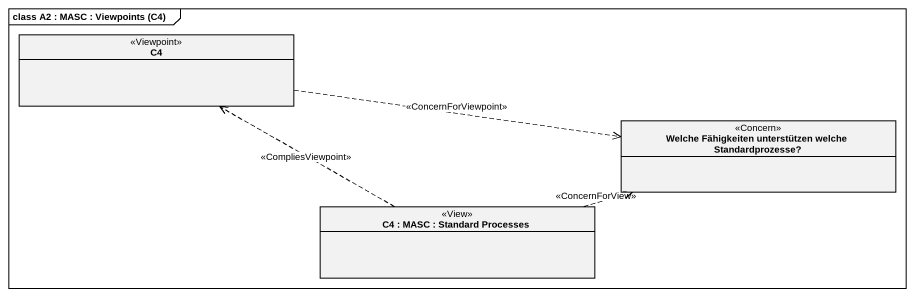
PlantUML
@startuml
mainframe class A2 : MASC : Viewpoints (C4)
hide circle
hide empty members
class C4 <<Viewpoint>>
class "Welche Fähigkeiten unterstützen welche Standardprozesse?" as Welche_Fähigkeiten <<Concern>>
class "C4 : MASC : Standard Processes" as C4_MASC_Standard_Processes <<View>>
C4 .right.> Welche_Fähigkeiten : <<ConcernForViewpoint>>
C4_MASC_Standard_Processes .left.> C4 : <<CompliesViewpoint>>
C4_MASC_Standard_Processes .right.> Welche_Fähigkeiten : <<ConcernForView>>
@enduml
